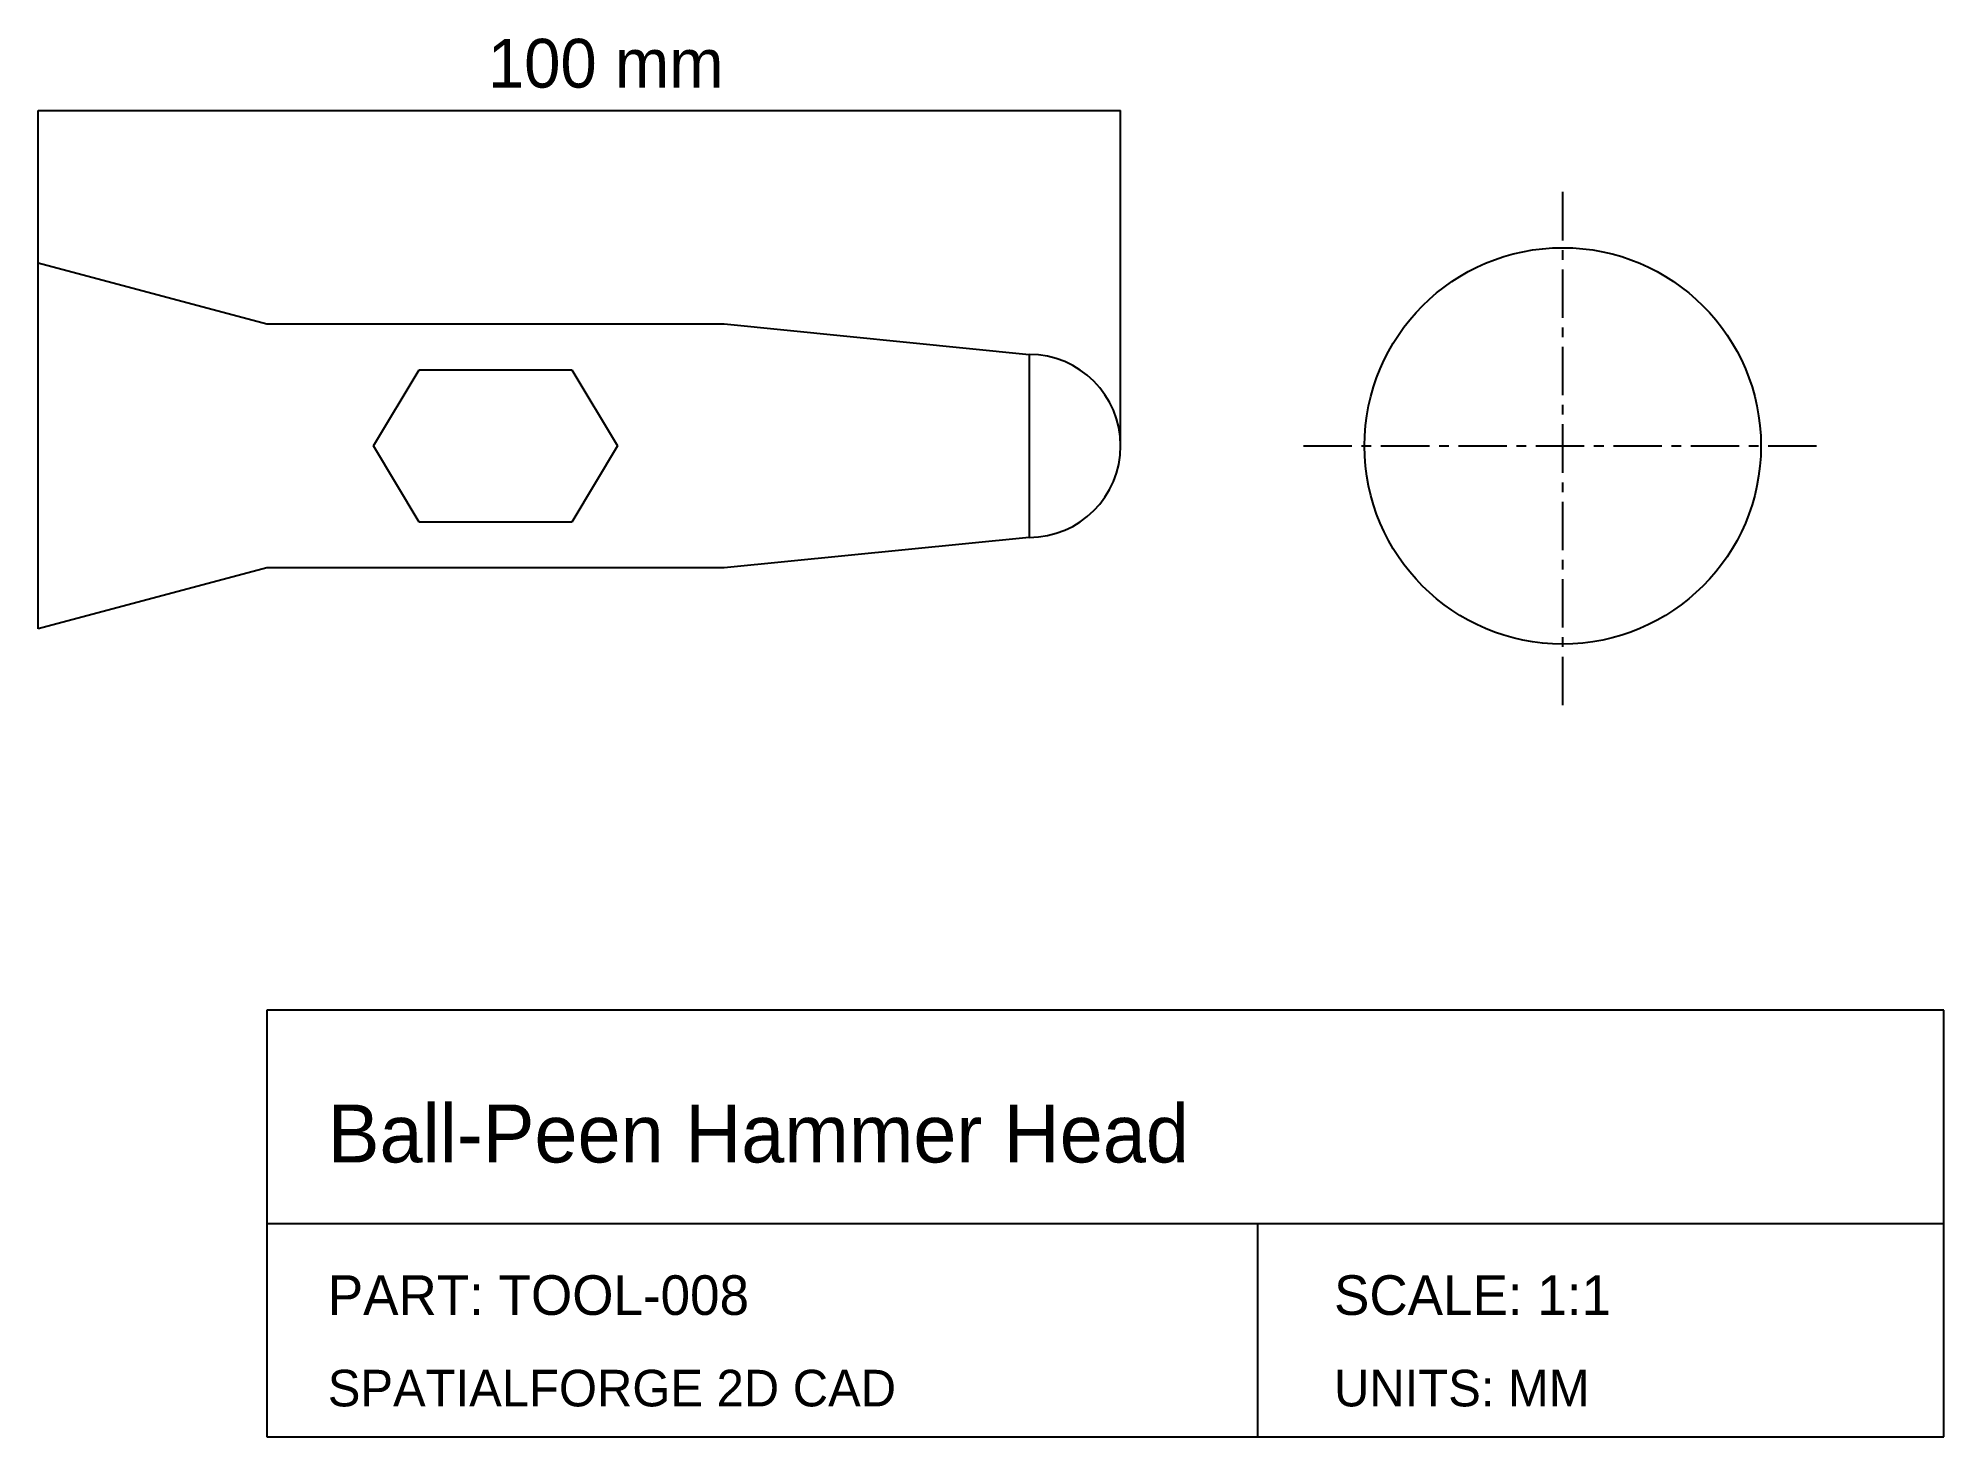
# Model space of a CAD drawing. Header units: millimetres. Extents: x 30 to 155, y -15 to 77.
import ezdxf

# ---------------------------------------------------------------- set-up
doc = ezdxf.new("R2010")
doc.units = ezdxf.units.MM
doc.linetypes.add('CENTER', pattern=[5.08, 3.175, -0.635, 0.635, -0.635])
for name, color, linetype in [('CENTER', 1, 'CENTER'), ('DIM', 3, 'CONTINUOUS'), ('TITLE', 5, 'CONTINUOUS'), ('VISIBLE', 7, 'CONTINUOUS')]:
    doc.layers.add(name, color=color, linetype=linetype)

msp = doc.modelspace()

# ---------------------------------------------------------------- linework, layer by layer
at = {"layer": 'CENTER', "linetype": 'CENTER'}
for p, q in [((130, 33), (130, 67)), ((113, 50), (147, 50))]:
    msp.add_line(p, q, dxfattribs=at)
at = {"layer": 'DIM'}
for p, q in [((30, 50), (30, 72)), ((30, 72), (101, 72)), ((101, 50), (101, 72))]:
    msp.add_line(p, q, dxfattribs=at)
at = {"layer": 'TITLE', "linetype": 'CONTINUOUS'}
for p, q in [((155, 13), (45, 13)), ((45, 13), (45, -15)), ((155, -15), (155, 13)), ((45, -15), (155, -15))]:
    msp.add_line(p, q, dxfattribs=at)
at = {"layer": 'TITLE'}
for p, q in [((45, -1), (155, -1)), ((110, -15), (110, -1))]:
    msp.add_line(p, q, dxfattribs=at)
at = {"layer": 'VISIBLE', "linetype": 'CONTINUOUS'}
for p, q in [((30, 62), (45, 58)), ((45, 58), (75, 58)), ((75, 58), (95, 56)), ((52, 50), (55, 55)), ((55, 55), (65, 55)), ((65, 55), (68, 50)), ((95, 56), (95, 44)), ((55, 45), (52, 50)), ((68, 50), (65, 45)), ((65, 45), (55, 45)), ((95, 44), (75, 42)), ((45, 42), (30, 38)), ((75, 42), (45, 42))]:
    msp.add_line(p, q, dxfattribs=at)
at = {"layer": 'VISIBLE'}
msp.add_line((30, 38), (30, 62), dxfattribs=at)
msp.add_circle((130, 50), 13, dxfattribs=at)
msp.add_arc((95, 50), 6, 270, 90, dxfattribs=at)

# ---------------------------------------------------------------- texts
at = {"layer": 'DIM'}
msp.add_text('100 mm', height=3.2, dxfattribs=at).set_placement((59.5, 73.5))
at = {"layer": 'TITLE'}
for s, height, p in [('Ball-Peen Hammer Head', 3.8, (49, 3)), ('PART: TOOL-008', 2.6, (49, -7)), ('SCALE: 1:1', 2.6, (115, -7)), ('SPATIALFORGE 2D CAD', 2.4, (49, -13)), ('UNITS: MM', 2.4, (115, -13))]:
    msp.add_text(s, height=height, dxfattribs=at).set_placement(p)

doc.saveas('drawing.dxf')
